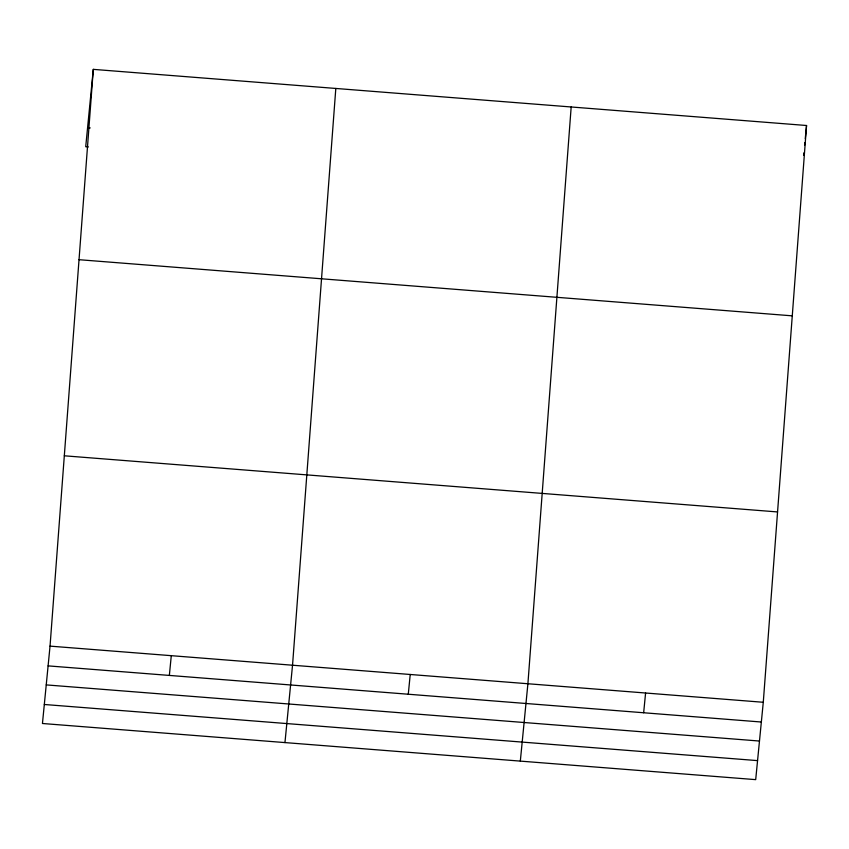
<?xml version="1.0" encoding="UTF-8"?>
<svg xmlns="http://www.w3.org/2000/svg" width="849" height="849" viewBox="0 0 849 849"><rect width="100%" height="100%" fill="white"/><g stroke="black" fill="none" stroke-linecap="round" stroke-linejoin="round"><path stroke-width="1.27" d="M50.038 646.131L93.305 69.363L806.55 125.503L763.283 702.272L755.695 779.637L42.45 723.497L50.038 646.131L763.283 702.272M335.811 88.455L292.534 665.223L284.956 742.578M571.175 106.974L527.908 683.742L520.32 761.107M93.305 69.363L85.717 146.728L88.36 146.941M169.354 675.433L171.286 655.672M408.284 694.238L410.226 674.477M643.659 712.757L645.59 693.007M803.621 155.399L803.865 152.862M804.608 145.253L804.873 142.621M805.255 138.674L806.55 125.503M87.585 127.721L90.217 127.923M79.031 259.698L792.266 315.839M64.312 455.796L777.557 511.936M48.096 665.881L761.341 722.021M46.239 684.899L759.473 741.039M44.318 704.49L757.552 760.619"/></g></svg>
